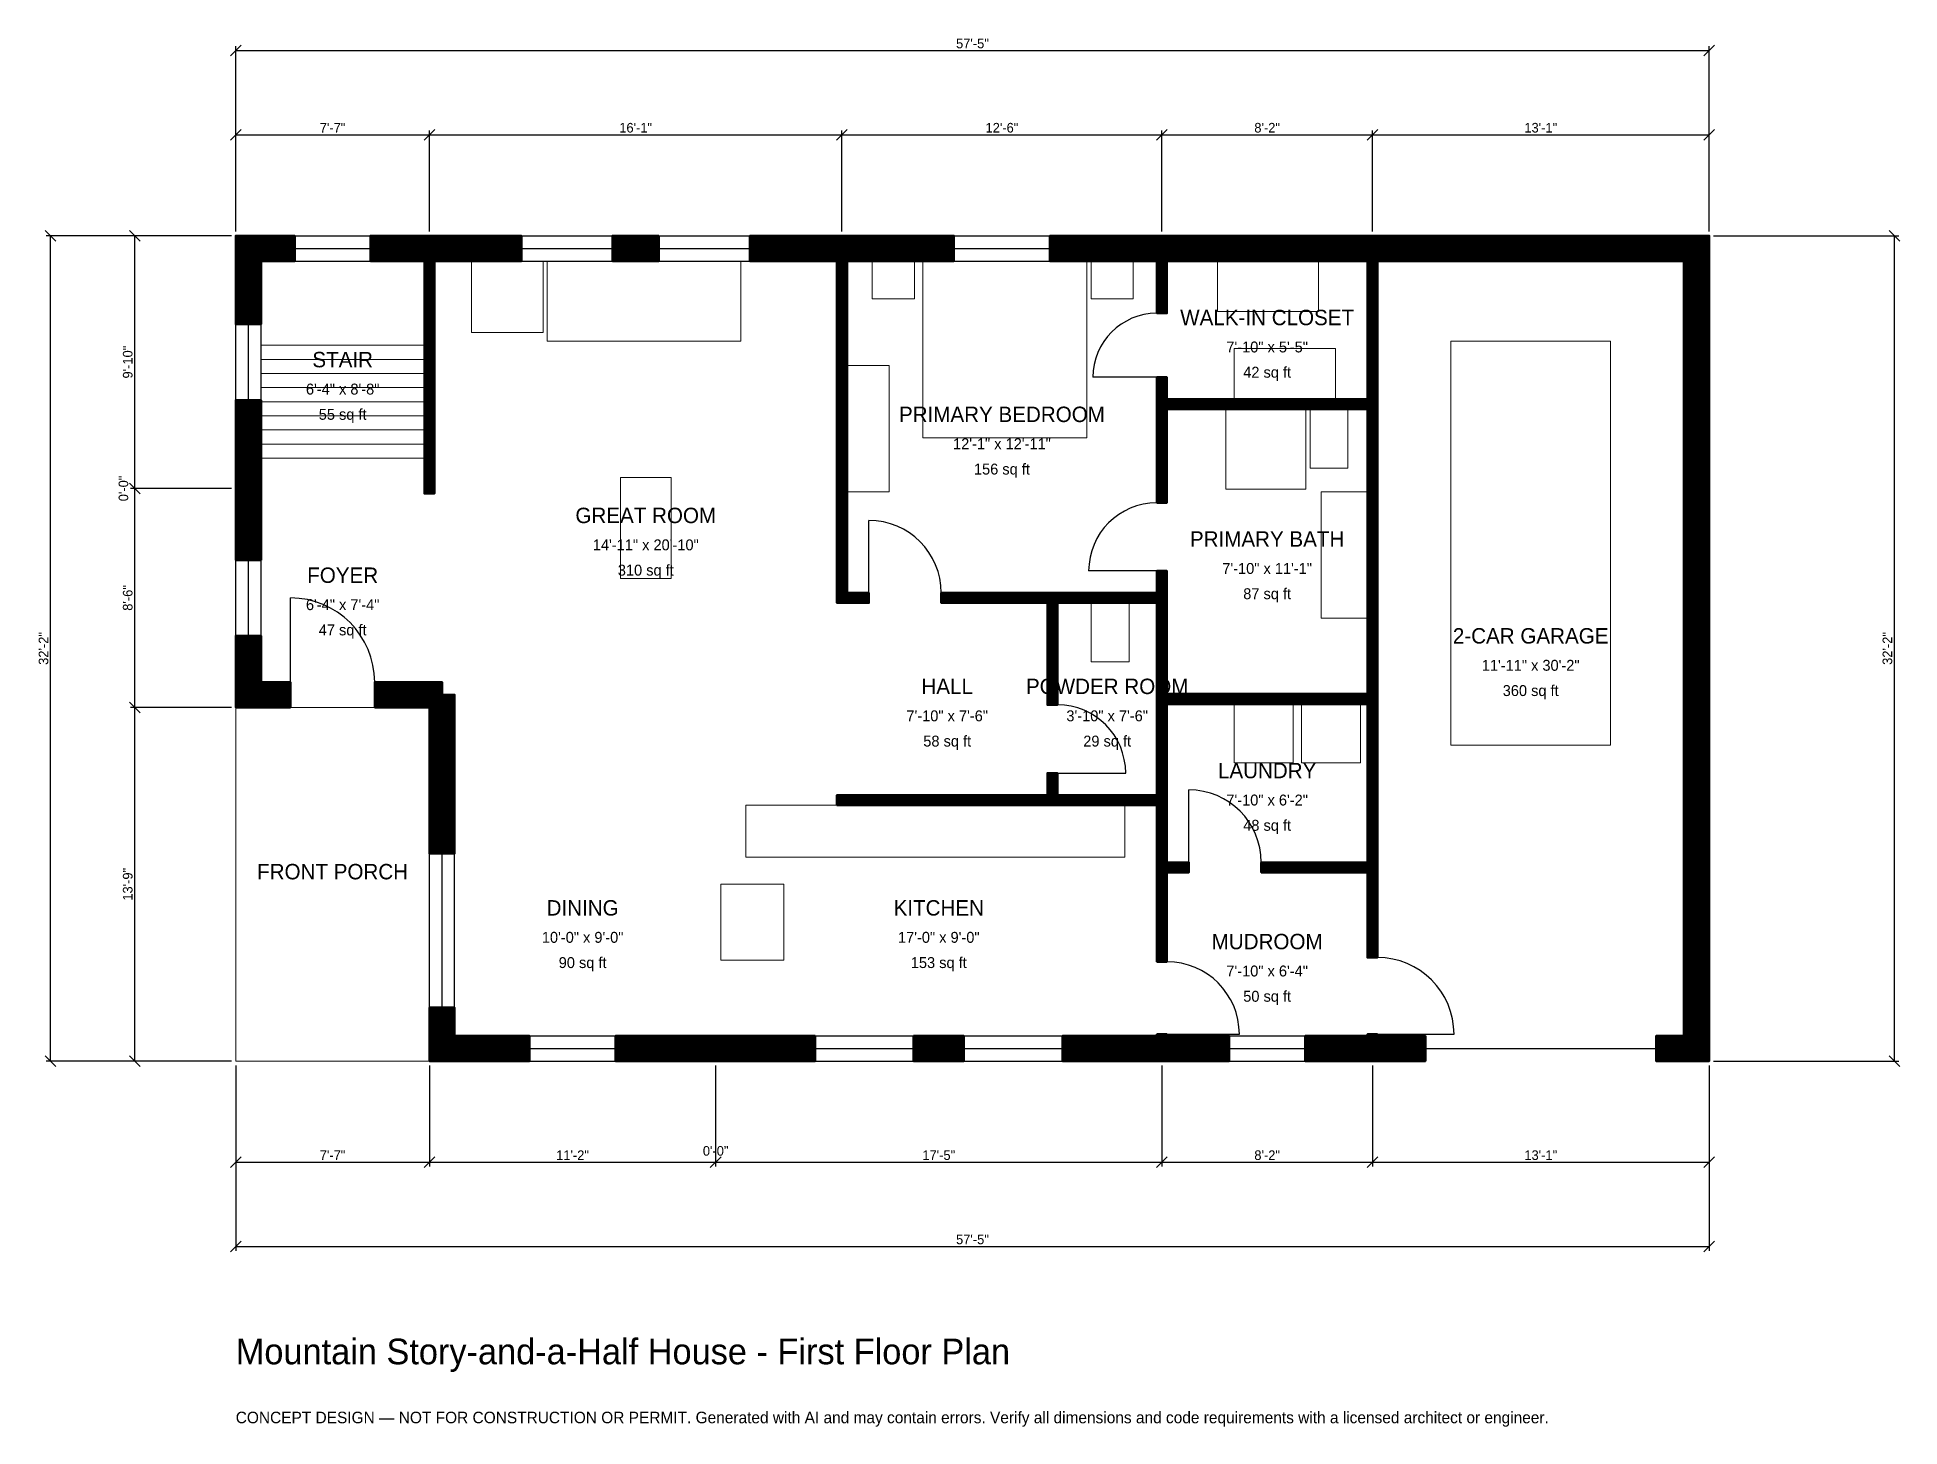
# Model space of a CAD drawing. Header units: inches. Extents: x -93 to 778, y -171 to 479.
import ezdxf
from ezdxf.enums import TextEntityAlignment as Align

# ---------------------------------------------------------------- set-up
doc = ezdxf.new("R2010")
doc.units = ezdxf.units.IN
doc.header["$MEASUREMENT"] = 0
doc.linetypes.add('DASHED', pattern=[0.6, 0.5, -0.1])
for name, color, linetype, lineweight in [('A-ANNO-DIMS', 1, 'Continuous', 13), ('A-ANNO-TEXT', 7, 'Continuous', 18), ('A-AREA-IDEN', 7, 'Continuous', 18), ('A-DOOR', 2, 'Continuous', 25), ('A-FLOR-FIXT', 9, 'Continuous', 13), ('A-FLOR-STRS', 3, 'Continuous', 18), ('A-FURN', 9, 'Continuous', 13), ('A-GLAZ', 4, 'Continuous', 25), ('A-SITE-PAVE', 8, 'Continuous', 13), ('A-WALL', 7, 'Continuous', 50), ('A-WALL-PATT', 8, 'Continuous', 13)]:
    doc.layers.add(name, color=color, linetype=linetype, lineweight=lineweight)
doc.dimstyles.new('PLAN', dxfattribs={"dimtxt": 4.5, "dimasz": 3, "dimexe": 2, "dimexo": 2, "dimgap": 1, "dimtad": 1, "dimdec": 0, "dimlunit": 4, "dimtsz": 2.5, "dimcen": 2.5, "dimclrd": 1, "dimclre": 1, "dimazin": 3, "dimtfac": 1, "dimtmove": 0, "dimatfit": 3})

msp = doc.modelspace()

# ---------------------------------------------------------------- hatches: boundary and pattern name
at = {"layer": 'A-WALL-PATT'}
h = msp.add_hatch(dxfattribs=at)
h.set_pattern_fill('ANSI31', color=8, scale=0.8)
h.paths.add_polyline_path([(102.3622, 0), (90.5512, 0), (90.5512, 0), (90.5511, 0), (90.5511, 11.811), (90.5512, 11.811), (90.5512, 25), (102.3622, 25), (102.3622, 11.811), (137.4016, 11.811), (137.4016, 0), (102.3622, 0), (102.3622, 0)])
h.paths.add_polyline_path([(90.5512, 116.1417), (90.5512, 127.9528), (90.5512, 165.3543), (64.9606, 165.3543), (64.9606, 177.1654), (96.4567, 177.1654), (96.4567, 171.2598), (102.3622, 171.2598), (102.3622, 127.9528), (102.3622, 116.1417), (102.3622, 97.0472), (90.5512, 97.0472), (90.5512, 116.1417)])
h.paths.add_polyline_path([(11.811, 165.3543), (11.811, 165.3543), (0, 165.3543), (0, 165.3543), (0, 165.3543), (0, 177.1654), (0, 177.1654), (0, 198.8189), (11.811, 198.8189), (11.811, 177.1654), (25.5906, 177.1654), (25.5906, 165.3543), (11.811, 165.3543)])
h.paths.add_polyline_path([(0, 261.811), (0, 273.622), (0, 309.0551), (11.811, 309.0551), (11.811, 273.622), (11.811, 261.811), (11.811, 234.252), (0, 234.252), (0, 261.811)])
h.paths.add_polyline_path([(0, 374.0157), (0, 374.0157), (0, 385.8268), (0, 385.8268), (0, 385.8268), (11.811, 385.8268), (11.811, 385.8268), (27.5591, 385.8268), (27.5591, 374.0157), (11.811, 374.0157), (11.811, 344.4882), (0, 344.4882), (0, 374.0157)])
h.paths.add_polyline_path([(84.6457, 385.8268), (88.189, 385.8268), (88.189, 385.8268), (92.9134, 385.8268), (92.9134, 385.8268), (96.4567, 385.8268), (133.5958, 385.8268), (133.5958, 374.0157), (96.4567, 374.0157), (92.9134, 374.0157), (92.9134, 265.3543), (88.189, 265.3543), (88.189, 374.0157), (84.6457, 374.0157), (62.9921, 374.0157), (62.9921, 385.8268), (84.6457, 385.8268)])
h.paths.add_polyline_path([(197.9003, 385.8268), (197.9003, 374.0157), (176.1155, 374.0157), (176.1155, 385.8268), (197.9003, 385.8268)])
h.paths.add_polyline_path([(277.5591, 385.8268), (281.1024, 385.8268), (281.1024, 385.8268), (285.8268, 385.8268), (285.8268, 385.8268), (289.3701, 385.8268), (335.8268, 385.8268), (335.8268, 374.0157), (289.3701, 374.0157), (285.8268, 374.0157), (285.8268, 218.8976), (296.063, 218.8976), (296.063, 214.1732), (285.8268, 214.1732), (281.1024, 214.1732), (281.1024, 218.8976), (281.1024, 374.0157), (277.5591, 374.0157), (240.4199, 374.0157), (240.4199, 385.8268), (277.5591, 385.8268)])
h.paths.add_polyline_path([(427.1654, 385.8268), (430.7087, 385.8268), (430.7087, 385.8268), (435.4331, 385.8268), (435.4331, 385.8268), (438.9764, 385.8268), (525.5906, 385.8268), (529.1339, 385.8268), (529.1339, 385.8268), (533.8583, 385.8268), (533.8583, 385.8268), (537.4016, 385.8268), (677.1654, 385.8268), (677.1654, 385.8268), (688.9764, 385.8268), (688.9764, 385.8268), (688.9764, 385.8268), (688.9764, 374.0157), (688.9764, 374.0157), (688.9764, 11.811), (688.9764, 11.811), (688.9764, 0), (688.9764, 0), (688.9764, 0), (677.1654, 0), (677.1654, 0), (664.1732, 0), (664.1732, 11.811), (677.1654, 11.811), (677.1654, 374.0157), (537.4016, 374.0157), (533.8583, 374.0157), (533.8583, 309.4488), (533.8583, 304.7244), (533.8583, 171.6535), (533.8583, 166.9291), (533.8583, 92.9134), (533.8583, 88.189), (533.8583, 48.4252), (529.1339, 48.4252), (529.1339, 88.189), (479.5276, 88.189), (479.5276, 92.9134), (529.1339, 92.9134), (529.1339, 166.9291), (435.4331, 166.9291), (435.4331, 124.4094), (435.4331, 119.685), (435.4331, 92.9134), (445.6693, 92.9134), (445.6693, 88.189), (435.4331, 88.189), (435.4331, 46.4567), (430.7087, 46.4567), (430.7087, 88.189), (430.7087, 92.9134), (430.7087, 119.685), (384.252, 119.685), (379.5276, 119.685), (281.1024, 119.685), (281.1024, 124.4094), (379.5276, 124.4094), (379.5276, 134.6457), (384.252, 134.6457), (384.252, 124.4094), (430.7087, 124.4094), (430.7087, 166.9291), (430.7087, 171.6535), (430.7087, 214.1732), (384.252, 214.1732), (384.252, 166.5354), (379.5276, 166.5354), (379.5276, 214.1732), (329.9213, 214.1732), (329.9213, 218.8976), (379.5276, 218.8976), (384.252, 218.8976), (430.7087, 218.8976), (430.7087, 229.1339), (435.4331, 229.1339), (435.4331, 218.8976), (435.4331, 214.1732), (435.4331, 171.6535), (529.1339, 171.6535), (529.1339, 304.7244), (435.4331, 304.7244), (435.4331, 261.0236), (430.7087, 261.0236), (430.7087, 304.7244), (430.7087, 309.4488), (430.7087, 319.685), (435.4331, 319.685), (435.4331, 309.4488), (529.1339, 309.4488), (529.1339, 374.0157), (525.5906, 374.0157), (438.9764, 374.0157), (435.4331, 374.0157), (435.4331, 349.6063), (430.7087, 349.6063), (430.7087, 374.0157), (427.1654, 374.0157), (380.7087, 374.0157), (380.7087, 385.8268), (427.1654, 385.8268)])
h.paths.add_polyline_path([(537.4016, 0), (533.8583, 0), (533.8583, 0), (529.1339, 0), (529.1339, 0), (525.5906, 0), (500, 0), (500, 11.811), (525.5906, 11.811), (529.1339, 11.811), (529.1339, 12.5984), (533.8583, 12.5984), (533.8583, 11.811), (537.4016, 11.811), (556.2992, 11.811), (556.2992, 0), (537.4016, 0)])
h.paths.add_polyline_path([(438.9764, 0), (435.4331, 0), (435.4331, 0), (430.7087, 0), (430.7087, 0), (427.1654, 0), (386.5486, 0), (386.5486, 11.811), (427.1654, 11.811), (430.7087, 11.811), (430.7087, 12.5984), (435.4331, 12.5984), (435.4331, 11.811), (438.9764, 11.811), (464.5669, 11.811), (464.5669, 0), (438.9764, 0)])
h.paths.add_polyline_path([(316.9948, 0), (316.9948, 11.811), (340.4856, 11.811), (340.4856, 0), (316.9948, 0)])
h.paths.add_polyline_path([(230.315, 0), (218.5039, 0), (177.5591, 0), (177.5591, 11.811), (218.5039, 11.811), (230.315, 11.811), (270.9318, 11.811), (270.9318, 0), (230.315, 0)])

# ---------------------------------------------------------------- linework, layer by layer
at = {"layer": 'A-DOOR'}
for p, q in [((430.7087, 319.685), (400.7874, 319.685)), ((296.063, 218.8976), (296.063, 252.7559)), ((430.7087, 229.1339), (398.8189, 229.1339)), ((25.5906, 177.1654), (25.5906, 216.5354)), ((384.252, 134.6457), (416.1417, 134.6457)), ((445.6693, 92.9134), (445.6693, 126.7717)), ((435.4331, 12.5984), (469.2913, 12.5984)), ((533.8583, 12.5984), (569.685, 12.5984))]:
    msp.add_line(p, q, dxfattribs=at)
at = {"layer": 'A-DOOR', "linetype": 'DASHED'}
msp.add_line((556.2992, 5.9055), (664.1732, 5.9055), dxfattribs=at)
at = {"layer": 'A-DOOR'}
for centre, radius, start, end in [((430.7087, 319.685), 29.9213, 90, 180), ((296.063, 218.8976), 33.8583, 0, 90), ((430.7087, 229.1339), 31.8898, 90, 180), ((25.5906, 177.1654), 39.3701, 0, 90), ((384.252, 134.6457), 31.8898, 0, 90), ((445.6693, 92.9134), 33.8583, 0, 90), ((435.4331, 12.5984), 33.8583, 0, 90), ((533.8583, 12.5984), 35.8268, 0, 90)]:
    msp.add_arc(centre, radius, start, end, dxfattribs=at)
at = {"layer": 'A-FLOR-FIXT'}
for points in [[(462.9921, 267.3228), (500.3937, 267.3228), (500.3937, 304.7244), (462.9921, 304.7244)], [(502.3622, 277.1654), (520.0787, 277.1654), (520.0787, 304.7244), (502.3622, 304.7244)], [(507.4803, 207.0866), (529.1339, 207.0866), (529.1339, 266.1417), (507.4803, 266.1417)], [(400, 186.6142), (417.7165, 186.6142), (417.7165, 214.1732), (400, 214.1732)], [(238.5827, 95.2756), (415.748, 95.2756), (415.748, 119.685), (238.5827, 119.685)]]:
    msp.add_lwpolyline(points, close=True, dxfattribs=at)
at = {"layer": 'A-FLOR-STRS'}
for p, q in [((11.811, 334.6457), (88.189, 334.6457)), ((11.811, 328.0512), (88.189, 328.0512)), ((11.811, 321.4567), (88.189, 321.4567)), ((11.811, 314.8622), (88.189, 314.8622)), ((11.811, 308.2677), (88.189, 308.2677)), ((11.811, 301.6732), (88.189, 301.6732)), ((11.811, 295.0787), (88.189, 295.0787)), ((11.811, 288.4843), (88.189, 288.4843)), ((11.811, 281.8898), (88.189, 281.8898))]:
    msp.add_line(p, q, dxfattribs=at)
at = {"layer": 'A-FURN'}
for points in [[(110.2362, 340.5512), (143.7008, 340.5512), (143.7008, 374.0157), (110.2362, 374.0157)], [(145.6693, 336.6142), (236.2205, 336.6142), (236.2205, 374.0157), (145.6693, 374.0157)], [(297.6378, 356.2992), (317.3228, 356.2992), (317.3228, 374.0157), (297.6378, 374.0157)], [(321.2598, 291.3386), (398.0315, 291.3386), (398.0315, 374.0157), (321.2598, 374.0157)], [(400, 356.2992), (419.685, 356.2992), (419.685, 374.0157), (400, 374.0157)], [(459.0551, 350.3937), (506.2992, 350.3937), (506.2992, 374.0157), (459.0551, 374.0157)], [(466.9291, 309.4488), (514.1732, 309.4488), (514.1732, 333.0709), (466.9291, 333.0709)], [(568.1102, 147.6378), (642.9134, 147.6378), (642.9134, 336.6142), (568.1102, 336.6142)], [(285.8268, 266.1417), (305.5118, 266.1417), (305.5118, 325.1969), (285.8268, 325.1969)], [(179.9213, 225.5906), (203.5433, 225.5906), (203.5433, 272.8346), (179.9213, 272.8346)], [(466.9291, 139.3701), (494.4882, 139.3701), (494.4882, 166.9291), (466.9291, 166.9291)], [(498.4252, 139.3701), (525.9843, 139.3701), (525.9843, 166.9291), (498.4252, 166.9291)], [(226.7717, 47.2441), (256.2992, 47.2441), (256.2992, 82.6772), (226.7717, 82.6772)]]:
    msp.add_lwpolyline(points, close=True, dxfattribs=at)
at = {"layer": 'A-GLAZ'}
for p, q in [((27.5591, 385.8268), (62.9921, 385.8268)), ((133.5958, 385.8268), (176.1155, 385.8268)), ((197.9003, 385.8268), (240.4199, 385.8268)), ((335.8268, 385.8268), (380.7087, 385.8268)), ((27.5591, 379.9213), (62.9921, 379.9213)), ((133.5958, 379.9213), (176.1155, 379.9213)), ((197.9003, 379.9213), (240.4199, 379.9213)), ((335.8268, 379.9213), (380.7087, 379.9213)), ((27.5591, 374.0157), (62.9921, 374.0157)), ((133.5958, 374.0157), (176.1155, 374.0157)), ((197.9003, 374.0157), (240.4199, 374.0157)), ((335.8268, 374.0157), (380.7087, 374.0157)), ((0, 309.0551), (0, 344.4882)), ((5.9055, 309.0551), (5.9055, 344.4882)), ((11.811, 309.0551), (11.811, 344.4882)), ((0, 198.8189), (0, 234.252)), ((5.9055, 198.8189), (5.9055, 234.252)), ((11.811, 198.8189), (11.811, 234.252)), ((90.5512, 25), (90.5512, 97.0472)), ((96.4567, 25), (96.4567, 97.0472)), ((102.3622, 25), (102.3622, 97.0472)), ((137.4016, 11.811), (177.5591, 11.811)), ((270.9318, 11.811), (316.9948, 11.811)), ((340.4856, 11.811), (386.5486, 11.811)), ((464.5669, 11.811), (500, 11.811)), ((137.4016, 5.9055), (177.5591, 5.9055)), ((137.4016, 0), (177.5591, 0)), ((270.9318, 5.9055), (316.9948, 5.9055)), ((270.9318, 0), (316.9948, 0)), ((340.4856, 5.9055), (386.5486, 5.9055)), ((340.4856, 0), (386.5486, 0)), ((464.5669, 5.9055), (500, 5.9055)), ((464.5669, 0), (500, 0))]:
    msp.add_line(p, q, dxfattribs=at)
at = {"layer": 'A-SITE-PAVE', "linetype": 'DASHED'}
msp.add_lwpolyline([(0, 0), (90.5512, 0), (90.5512, 165.3543), (0, 165.3543)], close=True, dxfattribs=at)
at = {"layer": 'A-WALL'}
for points in [[(0, 374.0157), (0, 374.0157), (0, 385.8268), (0, 385.8268), (0, 385.8268), (11.811, 385.8268), (11.811, 385.8268), (27.5591, 385.8268), (27.5591, 374.0157), (11.811, 374.0157), (11.811, 344.4882), (0, 344.4882), (0, 374.0157)], [(84.6457, 385.8268), (88.189, 385.8268), (88.189, 385.8268), (92.9134, 385.8268), (92.9134, 385.8268), (96.4567, 385.8268), (133.5958, 385.8268), (133.5958, 374.0157), (96.4567, 374.0157), (92.9134, 374.0157), (92.9134, 265.3543), (88.189, 265.3543), (88.189, 374.0157), (84.6457, 374.0157), (62.9921, 374.0157), (62.9921, 385.8268), (84.6457, 385.8268)], [(197.9003, 385.8268), (197.9003, 374.0157), (176.1155, 374.0157), (176.1155, 385.8268), (197.9003, 385.8268)], [(277.5591, 385.8268), (281.1024, 385.8268), (281.1024, 385.8268), (285.8268, 385.8268), (285.8268, 385.8268), (289.3701, 385.8268), (335.8268, 385.8268), (335.8268, 374.0157), (289.3701, 374.0157), (285.8268, 374.0157), (285.8268, 218.8976), (296.063, 218.8976), (296.063, 214.1732), (285.8268, 214.1732), (281.1024, 214.1732), (281.1024, 218.8976), (281.1024, 374.0157), (277.5591, 374.0157), (240.4199, 374.0157), (240.4199, 385.8268), (277.5591, 385.8268)], [(427.1654, 385.8268), (430.7087, 385.8268), (430.7087, 385.8268), (435.4331, 385.8268), (435.4331, 385.8268), (438.9764, 385.8268), (525.5906, 385.8268), (529.1339, 385.8268), (529.1339, 385.8268), (533.8583, 385.8268), (533.8583, 385.8268), (537.4016, 385.8268), (677.1654, 385.8268), (677.1654, 385.8268), (688.9764, 385.8268), (688.9764, 385.8268), (688.9764, 385.8268), (688.9764, 374.0157), (688.9764, 374.0157), (688.9764, 11.811), (688.9764, 11.811), (688.9764, 0), (688.9764, 0), (688.9764, 0), (677.1654, 0), (677.1654, 0), (664.1732, 0), (664.1732, 11.811), (677.1654, 11.811), (677.1654, 374.0157), (537.4016, 374.0157), (533.8583, 374.0157), (533.8583, 309.4488), (533.8583, 304.7244), (533.8583, 171.6535), (533.8583, 166.9291), (533.8583, 92.9134), (533.8583, 88.189), (533.8583, 48.4252), (529.1339, 48.4252), (529.1339, 88.189), (479.5276, 88.189), (479.5276, 92.9134), (529.1339, 92.9134), (529.1339, 166.9291), (435.4331, 166.9291), (435.4331, 124.4094), (435.4331, 119.685), (435.4331, 92.9134), (445.6693, 92.9134), (445.6693, 88.189), (435.4331, 88.189), (435.4331, 46.4567), (430.7087, 46.4567), (430.7087, 88.189), (430.7087, 92.9134), (430.7087, 119.685), (384.252, 119.685), (379.5276, 119.685), (281.1024, 119.685), (281.1024, 124.4094), (379.5276, 124.4094), (379.5276, 134.6457), (384.252, 134.6457), (384.252, 124.4094), (430.7087, 124.4094), (430.7087, 166.9291), (430.7087, 171.6535), (430.7087, 214.1732), (384.252, 214.1732), (384.252, 166.5354), (379.5276, 166.5354), (379.5276, 214.1732), (329.9213, 214.1732), (329.9213, 218.8976), (379.5276, 218.8976), (384.252, 218.8976), (430.7087, 218.8976), (430.7087, 229.1339), (435.4331, 229.1339), (435.4331, 218.8976), (435.4331, 214.1732), (435.4331, 171.6535), (529.1339, 171.6535), (529.1339, 304.7244), (435.4331, 304.7244), (435.4331, 261.0236), (430.7087, 261.0236), (430.7087, 304.7244), (430.7087, 309.4488), (430.7087, 319.685), (435.4331, 319.685), (435.4331, 309.4488), (529.1339, 309.4488), (529.1339, 374.0157), (525.5906, 374.0157), (438.9764, 374.0157), (435.4331, 374.0157), (435.4331, 349.6063), (430.7087, 349.6063), (430.7087, 374.0157), (427.1654, 374.0157), (380.7087, 374.0157), (380.7087, 385.8268), (427.1654, 385.8268)], [(0, 261.811), (0, 273.622), (0, 309.0551), (11.811, 309.0551), (11.811, 273.622), (11.811, 261.811), (11.811, 234.252), (0, 234.252), (0, 261.811)], [(11.811, 165.3543), (11.811, 165.3543), (0, 165.3543), (0, 165.3543), (0, 165.3543), (0, 177.1654), (0, 177.1654), (0, 198.8189), (11.811, 198.8189), (11.811, 177.1654), (25.5906, 177.1654), (25.5906, 165.3543), (11.811, 165.3543)], [(90.5512, 116.1417), (90.5512, 127.9528), (90.5512, 165.3543), (64.9606, 165.3543), (64.9606, 177.1654), (96.4567, 177.1654), (96.4567, 171.2598), (102.3622, 171.2598), (102.3622, 127.9528), (102.3622, 116.1417), (102.3622, 97.0472), (90.5512, 97.0472), (90.5512, 116.1417)], [(102.3622, 0), (90.5512, 0), (90.5512, 0), (90.5511, 0), (90.5511, 11.811), (90.5512, 11.811), (90.5512, 25), (102.3622, 25), (102.3622, 11.811), (137.4016, 11.811), (137.4016, 0), (102.3622, 0), (102.3622, 0)], [(230.315, 0), (218.5039, 0), (177.5591, 0), (177.5591, 11.811), (218.5039, 11.811), (230.315, 11.811), (270.9318, 11.811), (270.9318, 0), (230.315, 0)], [(316.9948, 0), (316.9948, 11.811), (340.4856, 11.811), (340.4856, 0), (316.9948, 0)], [(438.9764, 0), (435.4331, 0), (435.4331, 0), (430.7087, 0), (430.7087, 0), (427.1654, 0), (386.5486, 0), (386.5486, 11.811), (427.1654, 11.811), (430.7087, 11.811), (430.7087, 12.5984), (435.4331, 12.5984), (435.4331, 11.811), (438.9764, 11.811), (464.5669, 11.811), (464.5669, 0), (438.9764, 0)], [(537.4016, 0), (533.8583, 0), (533.8583, 0), (529.1339, 0), (529.1339, 0), (525.5906, 0), (500, 0), (500, 11.811), (525.5906, 11.811), (529.1339, 11.811), (529.1339, 12.5984), (533.8583, 12.5984), (533.8583, 11.811), (537.4016, 11.811), (556.2992, 11.811), (556.2992, 0), (537.4016, 0)]]:
    msp.add_lwpolyline(points, close=True, dxfattribs=at)

# ---------------------------------------------------------------- texts
at = {"layer": 'A-ANNO-TEXT'}
for s, height, p in [('Mountain Story-and-a-Half House - First Floor Plan', 12, (0, -141.7323)), ('CONCEPT DESIGN — NOT FOR CONSTRUCTION OR PERMIT. Generated with AI and may contain errors. Verify all dimensions and code requirements with a licensed architect or engineer.', 5.4, (0, -169.2913))]:
    msp.add_text(s, height=height, dxfattribs=at).set_placement(p)
at = {"layer": 'A-AREA-IDEN'}
for s, height, p in [('WALK-IN CLOSET', 7.2, (482.2835, 347.6378)), ('STAIR', 7.2, (50, 327.9528)), ('7\'-10" x 5\'-5"', 5.1, (482.2835, 333.8583)), ('42 sq ft', 5.1, (482.2835, 322.0472)), ('6\'-4" x 8\'-8"', 5.1, (50, 314.1732)), ('55 sq ft', 5.1, (50, 302.3622)), ('PRIMARY BEDROOM', 7.2, (358.2677, 302.3622)), ('12\'-1" x 12\'-11"', 5.1, (358.2677, 288.5827)), ('156 sq ft', 5.1, (358.2677, 276.7717)), ('GREAT ROOM', 7.2, (191.7323, 255.1181)), ('14\'-11" x 20\'-10"', 5.1, (191.7323, 241.3386)), ('PRIMARY BATH', 7.2, (482.2835, 244.0945)), ('FOYER', 7.2, (50, 227.1654)), ('310 sq ft', 5.1, (191.7323, 229.5276)), ('7\'-10" x 11\'-1"', 5.1, (482.2835, 230.315)), ('87 sq ft', 5.1, (482.2835, 218.5039)), ('6\'-4" x 7\'-4"', 5.1, (50, 213.3858)), ('47 sq ft', 5.1, (50, 201.5748)), ('2-CAR GARAGE', 7.2, (605.5118, 198.8189)), ('11\'-11" x 30\'-2"', 5.1, (605.5118, 185.0394)), ('HALL', 7.2, (332.6772, 175.1969)), ('POWDER ROOM', 7.2, (407.4803, 175.1969)), ('360 sq ft', 5.1, (605.5118, 173.2283)), ('7\'-10" x 7\'-6"', 5.1, (332.6772, 161.4173)), ('3\'-10" x 7\'-6"', 5.1, (407.4803, 161.4173)), ('58 sq ft', 5.1, (332.6772, 149.6063)), ('29 sq ft', 5.1, (407.4803, 149.6063)), ('LAUNDRY', 7.2, (482.2835, 135.8268)), ('7\'-10" x 6\'-2"', 5.1, (482.2835, 122.0472)), ('48 sq ft', 5.1, (482.2835, 110.2362)), ('FRONT PORCH', 7.2, (45.2756, 88.5827)), ('DINING', 7.2, (162.2047, 71.6535)), ('KITCHEN', 7.2, (328.7402, 71.6535)), ('10\'-0" x 9\'-0"', 5.1, (162.2047, 57.874)), ('17\'-0" x 9\'-0"', 5.1, (328.7402, 57.874)), ('MUDROOM', 7.2, (482.2835, 55.9055)), ('90 sq ft', 5.1, (162.2047, 46.063)), ('153 sq ft', 5.1, (328.7402, 46.063)), ('7\'-10" x 6\'-4"', 5.1, (482.2835, 42.126)), ('50 sq ft', 5.1, (482.2835, 30.315))]:
    msp.add_text(s, height=height, dxfattribs=at).set_placement(p, align=Align.MIDDLE_CENTER)

# ---------------------------------------------------------------- dimensions: what is measured, and where the dimension line sits
at = {"layer": 'A-ANNO-DIMS'}
for base, p1, p2, text in [((0, 472.4409), (0, 385.8268), (688.9764, 385.8268), '57\'-5"'), ((0, 433.0709), (0, 385.8268), (90.5512, 385.8268), '7\'-7"'), ((90.5512, 433.0709), (90.5512, 385.8268), (283.4646, 385.8268), '16\'-1"'), ((283.4646, 433.0709), (283.4646, 385.8268), (433.0709, 385.8268), '12\'-6"'), ((433.0709, 433.0709), (433.0709, 385.8268), (531.4961, 385.8268), '8\'-2"'), ((531.4961, 433.0709), (531.4961, 385.8268), (688.9764, 385.8268), '13\'-1"'), ((0, -47.2441), (0, 0), (90.5512, 0), '7\'-7"'), ((0, -86.6142), (0, 0), (688.9764, 0), '57\'-5"'), ((90.5512, -47.2441), (90.5512, 0), (224.4094, 0), '11\'-2"'), ((224.4094, -47.2441), (224.4094, 0), (224.4094, 0), '0\'-0"'), ((224.4094, -47.2441), (224.4094, 0), (433.0709, 0), '17\'-5"'), ((433.0709, -47.2441), (433.0709, 0), (531.4961, 0), '8\'-2"'), ((531.4961, -47.2441), (531.4961, 0), (688.9764, 0), '13\'-1"')]:
    msp.add_linear_dim(base=base, p1=p1, p2=p2, text=text, dimstyle='PLAN', dxfattribs=at).render()
for base, p1, p2, text in [((-86.6142, 0), (0, 0), (0, 385.8268), '32\'-2"'), ((-47.2441, 267.7165), (0, 267.7165), (0, 385.8268), '9\'-10"'), ((775.5906, 0), (688.9764, 0), (688.9764, 385.8268), '32\'-2"'), ((-47.2441, 267.7165), (0, 267.7165), (0, 267.7165), '0\'-0"'), ((-47.2441, 165.3543), (0, 165.3543), (0, 267.7165), '8\'-6"'), ((-47.2441, 0), (0, 0), (0, 165.3543), '13\'-9"')]:
    msp.add_linear_dim(base=base, p1=p1, p2=p2, angle=90, text=text, dimstyle='PLAN', dxfattribs=at).render()

doc.saveas('drawing.dxf')
